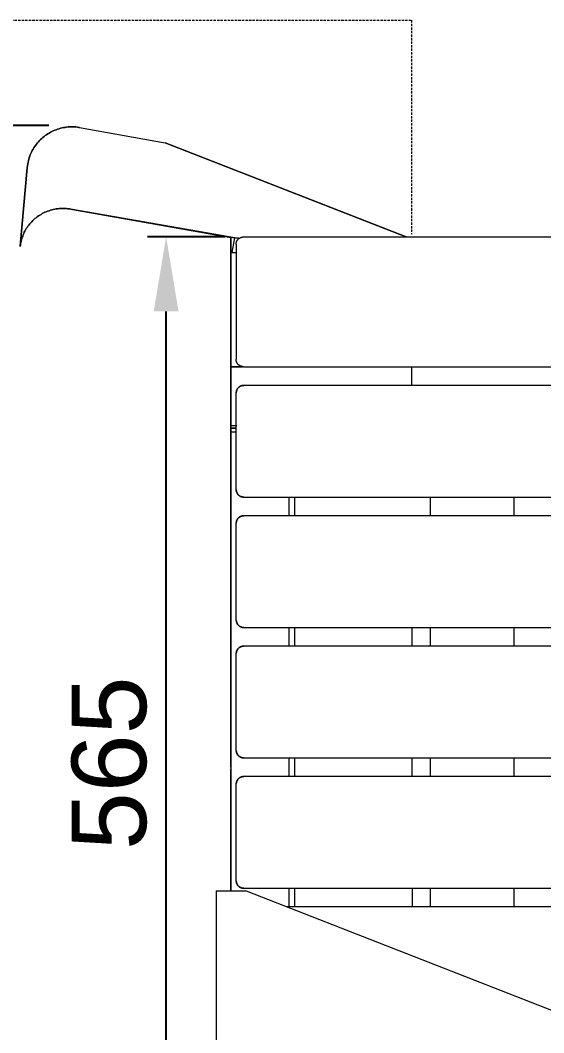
# Model space of a CAD drawing. Header units: millimetres. Extents: x -217 to 4976, y -41 to 3356.
# Drawn here: x 142 to 423, y 1426 to 1969 of the extents above; entities that cross this region are included whole.
import ezdxf

# ---------------------------------------------------------------- set-up
doc = ezdxf.new("R2010")
doc.units = ezdxf.units.MM
doc.linetypes.add('HIDDEN', pattern=[1.905, 1.27, -0.635])
for name, color, linetype, lineweight in [('ZANO_R', 7, 'Continuous', 0), ('ZANO_R_przerywana', 7, 'HIDDEN', 0), ('ZANO_W', 1, 'Continuous', 0)]:
    doc.layers.add(name, color=color, linetype=linetype, lineweight=lineweight)
doc.styles.add('Arial', font='arial.ttf')
doc.styles.get("Standard").update_dxf_attribs({"font": 'ARIALUNI.TTF'})
doc.dimstyles.new('pl i ang', dxfattribs={"dimtxt": 50, "dimasz": 50, "dimexe": 1.25, "dimexo": 0.625, "dimgap": 10, "dimtad": 1, "dimtoh": 1, "dimtxsty": 'Standard', "dimcen": 2.5, "dimclrd": 1, "dimclre": 1, "dimclrt": 1, "dimadec": 0, "dimazin": 0, "dimtfac": 1, "dimtmove": 0, "dimatfit": 3, "dimfxl": 1, "dimarcsym": 1})

# ---------------------------------------------------------------- blocks, each defined once
blk = doc.blocks.new('*D428')
at = {"layer": 'ZANO_W', "color": 1, "lineweight": -2}
for p, q in [((251.64, 1853.13), (210.11, 1853.13)), ((220.11, 1328.03), (220.11, 1813.13)), ((244.74, 1288.03), (210.11, 1288.03))]:
    blk.add_line(p, q, dxfattribs=at)
at = {"layer": 'ZANO_W', "color": 1}
for points in [[(226.78, 1813.13), (213.44, 1813.13), (220.11, 1853.13)], [(213.44, 1328.03), (226.78, 1328.03), (220.11, 1288.03)]]:
    blk.add_solid(points, dxfattribs=at)
at = {"layer": 'ZANO_W', "color": 1, "insert": (189.69, 1570.58), "char_height": 40, "attachment_point": 5, "rotation": 90, "style": 'Arial'}
blk.add_mtext('565', dxfattribs=at)
blk = doc.blocks.new('*D431')
at = {"layer": 'ZANO_W', "color": 1, "lineweight": -2}
for p, q in [((157.12, 1912.98), (-170.46, 1912.98)), ((-160.46, 1264.47), (-160.46, 1872.98)), ((156.12, 1224.47), (-170.46, 1224.47))]:
    blk.add_line(p, q, dxfattribs=at)
at = {"layer": 'ZANO_W', "color": 1}
for points in [[(-153.8, 1872.98), (-167.13, 1872.98), (-160.46, 1912.98)], [(-167.13, 1264.47), (-153.8, 1264.47), (-160.46, 1224.47)]]:
    blk.add_solid(points, dxfattribs=at)
at = {"layer": 'ZANO_W', "color": 1, "insert": (-190.89, 1568.72), "char_height": 40, "attachment_point": 5, "rotation": 90, "style": 'Arial'}
blk.add_mtext('689', dxfattribs=at)

msp = doc.modelspace()

# ---------------------------------------------------------------- linework, layer by layer
at = {"layer": 'ZANO_R'}
for p, q in [((155.3, 1907.55), (155.98, 1908.03)), ((155.3, 1907.55), (155.98, 1908.03)), ((155.98, 1908.03), (155.3, 1907.55)), ((155.98, 1908.03), (156.67, 1908.49)), ((155.98, 1908.03), (156.67, 1908.49)), ((156.67, 1908.49), (155.98, 1908.03)), ((156.67, 1908.49), (157.38, 1908.92)), ((156.67, 1908.49), (157.38, 1908.92)), ((157.38, 1908.92), (156.67, 1908.49)), ((157.38, 1908.92), (158.1, 1909.33)), ((157.38, 1908.92), (158.1, 1909.33)), ((158.1, 1909.33), (157.38, 1908.92)), ((158.1, 1909.33), (158.84, 1909.71)), ((158.1, 1909.33), (158.84, 1909.71)), ((158.84, 1909.71), (158.1, 1909.33)), ((158.84, 1909.71), (159.59, 1910.07)), ((158.84, 1909.71), (159.59, 1910.07)), ((159.59, 1910.07), (158.84, 1909.71)), ((159.59, 1910.07), (160.35, 1910.4)), ((159.59, 1910.07), (160.35, 1910.4)), ((160.35, 1910.4), (159.59, 1910.07)), ((160.35, 1910.4), (161.12, 1910.7)), ((160.35, 1910.4), (161.12, 1910.7)), ((161.12, 1910.7), (160.35, 1910.4)), ((161.12, 1910.7), (161.9, 1910.98)), ((161.12, 1910.7), (161.9, 1910.98)), ((161.9, 1910.98), (161.12, 1910.7)), ((161.9, 1910.98), (162.69, 1911.23)), ((161.9, 1910.98), (162.69, 1911.23)), ((162.69, 1911.23), (161.9, 1910.98)), ((162.69, 1911.23), (163.49, 1911.45)), ((162.69, 1911.23), (163.49, 1911.45)), ((163.49, 1911.45), (162.69, 1911.23)), ((163.49, 1911.45), (164.29, 1911.65)), ((163.49, 1911.45), (164.29, 1911.65)), ((164.29, 1911.65), (163.49, 1911.45)), ((164.29, 1911.65), (165.11, 1911.82)), ((164.29, 1911.65), (165.11, 1911.82)), ((165.11, 1911.82), (164.29, 1911.65)), ((165.11, 1911.82), (165.92, 1911.96)), ((165.11, 1911.82), (165.92, 1911.96)), ((165.92, 1911.96), (165.11, 1911.82)), ((165.92, 1911.96), (166.75, 1912.07)), ((165.92, 1911.96), (166.75, 1912.07)), ((166.75, 1912.07), (165.92, 1911.96)), ((166.75, 1912.07), (167.57, 1912.16)), ((166.75, 1912.07), (167.57, 1912.16)), ((167.57, 1912.16), (166.75, 1912.07)), ((167.57, 1912.16), (168.4, 1912.21)), ((167.57, 1912.16), (168.4, 1912.21)), ((168.4, 1912.21), (167.57, 1912.16)), ((168.4, 1912.21), (169.23, 1912.24)), ((168.4, 1912.21), (169.23, 1912.24)), ((169.23, 1912.24), (168.4, 1912.21)), ((169.23, 1912.24), (170.06, 1912.24)), ((169.23, 1912.24), (170.06, 1912.24)), ((170.06, 1912.24), (169.23, 1912.24)), ((170.06, 1912.24), (170.89, 1912.21)), ((170.06, 1912.24), (170.89, 1912.21)), ((170.89, 1912.21), (170.06, 1912.24)), ((170.89, 1912.21), (171.71, 1912.15)), ((170.89, 1912.21), (171.71, 1912.15)), ((171.71, 1912.15), (170.89, 1912.21)), ((171.71, 1912.15), (172.54, 1912.06)), ((171.71, 1912.15), (172.54, 1912.06)), ((172.54, 1912.06), (171.71, 1912.15)), ((172.54, 1912.06), (173.36, 1911.94)), ((172.54, 1912.06), (173.36, 1911.94)), ((173.36, 1911.94), (172.54, 1912.06)), ((173.36, 1911.94), (173.67, 1911.89)), ((173.36, 1911.94), (173.67, 1911.89)), ((173.67, 1911.89), (173.36, 1911.94)), ((173.67, 1911.89), (219.52, 1903.67)), ((173.67, 1911.89), (219.52, 1903.67)), ((173.67, 1911.89), (219.52, 1903.67)), ((150.07, 1902.27), (150.56, 1902.93)), ((150.07, 1902.27), (150.56, 1902.93)), ((150.56, 1902.93), (150.07, 1902.27)), ((150.56, 1902.93), (151.08, 1903.58)), ((150.56, 1902.93), (151.08, 1903.58)), ((151.08, 1903.58), (150.56, 1902.93)), ((151.08, 1903.58), (151.63, 1904.21)), ((151.08, 1903.58), (151.63, 1904.21)), ((151.63, 1904.21), (151.08, 1903.58)), ((151.63, 1904.21), (152.19, 1904.82)), ((151.63, 1904.21), (152.19, 1904.82)), ((152.19, 1904.82), (151.63, 1904.21)), ((152.19, 1904.82), (152.77, 1905.4)), ((152.19, 1904.82), (152.77, 1905.4)), ((152.77, 1905.4), (152.19, 1904.82)), ((152.77, 1905.4), (153.38, 1905.97)), ((152.77, 1905.4), (153.38, 1905.97)), ((153.38, 1905.97), (152.77, 1905.4)), ((153.38, 1905.97), (154, 1906.52)), ((153.38, 1905.97), (154, 1906.52)), ((154, 1906.52), (153.38, 1905.97)), ((154, 1906.52), (154.64, 1907.05)), ((154, 1906.52), (154.64, 1907.05)), ((154.64, 1907.05), (154, 1906.52)), ((154.64, 1907.05), (155.3, 1907.55)), ((154.64, 1907.05), (155.3, 1907.55)), ((155.3, 1907.55), (154.64, 1907.05)), ((219.52, 1903.67), (345.05, 1854.63)), ((219.52, 1903.67), (348.89, 1853.13)), ((348.89, 1853.13), (219.52, 1903.67)), ((146.96, 1896.43), (147.26, 1897.2)), ((146.96, 1896.43), (147.26, 1897.2)), ((147.26, 1897.2), (146.96, 1896.43)), ((147.26, 1897.2), (147.58, 1897.97)), ((147.26, 1897.2), (147.58, 1897.97)), ((147.58, 1897.97), (147.26, 1897.2)), ((147.58, 1897.97), (147.93, 1898.72)), ((147.58, 1897.97), (147.93, 1898.72)), ((147.93, 1898.72), (147.58, 1897.97)), ((147.93, 1898.72), (148.31, 1899.46)), ((147.93, 1898.72), (148.31, 1899.46)), ((148.31, 1899.46), (147.93, 1898.72)), ((148.31, 1899.46), (148.71, 1900.18)), ((148.31, 1899.46), (148.71, 1900.18)), ((148.71, 1900.18), (148.31, 1899.46)), ((148.71, 1900.18), (149.14, 1900.89)), ((148.71, 1900.18), (149.14, 1900.89)), ((149.14, 1900.89), (148.71, 1900.18)), ((149.14, 1900.89), (149.59, 1901.59)), ((149.14, 1900.89), (149.59, 1901.59)), ((149.59, 1901.59), (149.14, 1900.89)), ((149.59, 1901.59), (150.07, 1902.27)), ((149.59, 1901.59), (150.07, 1902.27)), ((150.07, 1902.27), (149.59, 1901.59)), ((145.87, 1892.43), (145.58, 1890.28)), ((145.87, 1892.43), (145.58, 1890.28)), ((145.58, 1890.28), (145.87, 1892.43)), ((145.87, 1892.43), (146.03, 1893.25)), ((145.87, 1892.43), (146.03, 1893.25)), ((146.03, 1893.25), (145.87, 1892.43)), ((146.03, 1893.25), (146.22, 1894.05)), ((146.03, 1893.25), (146.22, 1894.05)), ((146.22, 1894.05), (146.03, 1893.25)), ((146.22, 1894.05), (146.44, 1894.85)), ((146.22, 1894.05), (146.44, 1894.85)), ((146.44, 1894.85), (146.22, 1894.05)), ((146.44, 1894.85), (146.69, 1895.65)), ((146.44, 1894.85), (146.69, 1895.65)), ((146.69, 1895.65), (146.44, 1894.85)), ((146.69, 1895.65), (146.96, 1896.43)), ((146.69, 1895.65), (146.96, 1896.43)), ((146.96, 1896.43), (146.69, 1895.65)), ((141.9, 1848.13), (145.58, 1890.28)), ((141.9, 1848.13), (145.58, 1890.28)), ((145.58, 1890.28), (141.9, 1848.13)), ((152.32, 1864.82), (151.66, 1864.39)), ((152.32, 1864.82), (151.66, 1864.39)), ((151.66, 1864.39), (152.32, 1864.82)), ((153, 1865.24), (152.32, 1864.82)), ((153, 1865.24), (152.32, 1864.82)), ((152.32, 1864.82), (153, 1865.24)), ((153.69, 1865.63), (153, 1865.24)), ((153.69, 1865.63), (153, 1865.24)), ((153, 1865.24), (153.69, 1865.63)), ((154.39, 1865.99), (153.69, 1865.63)), ((154.39, 1865.99), (153.69, 1865.63)), ((153.69, 1865.63), (154.39, 1865.99)), ((155.1, 1866.34), (154.39, 1865.99)), ((155.1, 1866.34), (154.39, 1865.99)), ((154.39, 1865.99), (155.1, 1866.34)), ((155.83, 1866.66), (155.1, 1866.34)), ((155.83, 1866.66), (155.1, 1866.34)), ((155.1, 1866.34), (155.83, 1866.66)), ((156.57, 1866.95), (155.83, 1866.66)), ((156.57, 1866.95), (155.83, 1866.66)), ((155.83, 1866.66), (156.57, 1866.95)), ((157.31, 1867.22), (156.57, 1866.95)), ((157.31, 1867.22), (156.57, 1866.95)), ((156.57, 1866.95), (157.31, 1867.22)), ((158.07, 1867.46), (157.31, 1867.22)), ((158.07, 1867.46), (157.31, 1867.22)), ((157.31, 1867.22), (158.07, 1867.46)), ((158.83, 1867.68), (158.07, 1867.46)), ((158.83, 1867.68), (158.07, 1867.46)), ((158.07, 1867.46), (158.83, 1867.68)), ((159.6, 1867.87), (158.83, 1867.68)), ((159.6, 1867.87), (158.83, 1867.68)), ((158.83, 1867.68), (159.6, 1867.87)), ((160.37, 1868.03), (159.6, 1867.87)), ((160.37, 1868.03), (159.6, 1867.87)), ((159.6, 1867.87), (160.37, 1868.03)), ((161.15, 1868.17), (160.37, 1868.03)), ((161.15, 1868.17), (160.37, 1868.03)), ((160.37, 1868.03), (161.15, 1868.17)), ((161.94, 1868.28), (161.15, 1868.17)), ((161.94, 1868.28), (161.15, 1868.17)), ((161.15, 1868.17), (161.94, 1868.28)), ((162.73, 1868.36), (161.94, 1868.28)), ((162.73, 1868.36), (161.94, 1868.28)), ((161.94, 1868.28), (162.73, 1868.36)), ((163.52, 1868.42), (162.73, 1868.36)), ((163.52, 1868.42), (162.73, 1868.36)), ((162.73, 1868.36), (163.52, 1868.42)), ((164.31, 1868.45), (163.52, 1868.42)), ((164.31, 1868.45), (163.52, 1868.42)), ((163.52, 1868.42), (164.31, 1868.45)), ((165.1, 1868.45), (164.31, 1868.45)), ((165.1, 1868.45), (164.31, 1868.45)), ((164.31, 1868.45), (165.1, 1868.45)), ((165.89, 1868.43), (165.1, 1868.45)), ((165.89, 1868.43), (165.1, 1868.45)), ((165.1, 1868.45), (165.89, 1868.43)), ((166.69, 1868.38), (165.89, 1868.43)), ((166.69, 1868.38), (165.89, 1868.43)), ((165.89, 1868.43), (166.69, 1868.38)), ((167.47, 1868.3), (166.69, 1868.38)), ((167.47, 1868.3), (166.69, 1868.38)), ((166.69, 1868.38), (167.47, 1868.3)), ((168.26, 1868.2), (167.47, 1868.3)), ((168.26, 1868.2), (167.47, 1868.3)), ((167.47, 1868.3), (168.26, 1868.2)), ((169.04, 1868.07), (168.26, 1868.2)), ((169.04, 1868.07), (168.26, 1868.2)), ((168.26, 1868.2), (169.04, 1868.07)), ((169.82, 1867.91), (169.04, 1868.07)), ((169.82, 1867.91), (169.04, 1868.07)), ((169.04, 1868.07), (169.82, 1867.91)), ((169.82, 1867.9), (169.82, 1867.91)), ((169.82, 1867.91), (256.91, 1852.59)), ((169.82, 1867.9), (169.82, 1867.91)), ((256.91, 1852.59), (169.82, 1867.91)), ((256.91, 1852.59), (169.82, 1867.91)), ((169.82, 1867.91), (169.82, 1867.9)), ((169.82, 1867.9), (254.74, 1852.89)), ((169.82, 1867.9), (254.74, 1852.89)), ((169.82, 1867.9), (254.74, 1852.89)), ((146.48, 1859.52), (146, 1858.89)), ((146.48, 1859.52), (146, 1858.89)), ((146, 1858.89), (146.48, 1859.52)), ((146.98, 1860.14), (146.48, 1859.52)), ((146.98, 1860.14), (146.48, 1859.52)), ((146.48, 1859.52), (146.98, 1860.14)), ((147.5, 1860.74), (146.98, 1860.14)), ((147.5, 1860.74), (146.98, 1860.14)), ((146.98, 1860.14), (147.5, 1860.74)), ((148.04, 1861.32), (147.5, 1860.74)), ((148.04, 1861.32), (147.5, 1860.74)), ((147.5, 1860.74), (148.04, 1861.32)), ((148.6, 1861.88), (148.04, 1861.32)), ((148.6, 1861.88), (148.04, 1861.32)), ((148.04, 1861.32), (148.6, 1861.88)), ((149.17, 1862.42), (148.6, 1861.88)), ((149.17, 1862.42), (148.6, 1861.88)), ((148.6, 1861.88), (149.17, 1862.42)), ((149.77, 1862.94), (149.17, 1862.42)), ((149.77, 1862.94), (149.17, 1862.42)), ((149.17, 1862.42), (149.77, 1862.94)), ((150.38, 1863.45), (149.77, 1862.94)), ((150.38, 1863.45), (149.77, 1862.94)), ((149.77, 1862.94), (150.38, 1863.45)), ((151.01, 1863.93), (150.38, 1863.45)), ((151.01, 1863.93), (150.38, 1863.45)), ((150.38, 1863.45), (151.01, 1863.93)), ((151.66, 1864.39), (151.01, 1863.93)), ((151.66, 1864.39), (151.01, 1863.93)), ((151.01, 1863.93), (151.66, 1864.39)), ((143.18, 1853.62), (142.94, 1852.94)), ((143.18, 1853.62), (142.94, 1852.94)), ((142.94, 1852.94), (143.18, 1853.62)), ((143.44, 1854.3), (143.18, 1853.62)), ((143.44, 1854.3), (143.18, 1853.62)), ((143.18, 1853.62), (143.44, 1854.3)), ((143.72, 1854.96), (143.44, 1854.3)), ((143.72, 1854.96), (143.44, 1854.3)), ((143.44, 1854.3), (143.72, 1854.96)), ((144.03, 1855.62), (143.72, 1854.96)), ((144.03, 1855.62), (143.72, 1854.96)), ((143.72, 1854.96), (144.03, 1855.62)), ((144.36, 1856.26), (144.03, 1855.62)), ((144.36, 1856.26), (144.03, 1855.62)), ((144.03, 1855.62), (144.36, 1856.26)), ((144.7, 1856.9), (144.36, 1856.26)), ((144.7, 1856.9), (144.36, 1856.26)), ((144.36, 1856.26), (144.7, 1856.9)), ((145.11, 1857.58), (144.7, 1856.9)), ((145.11, 1857.58), (144.7, 1856.9)), ((144.7, 1856.9), (145.11, 1857.58)), ((145.55, 1858.24), (145.11, 1857.58)), ((145.55, 1858.24), (145.11, 1857.58)), ((145.11, 1857.58), (145.55, 1858.24)), ((146, 1858.89), (145.55, 1858.24)), ((146, 1858.89), (145.55, 1858.24)), ((145.55, 1858.24), (146, 1858.89)), ((141.97, 1848.71), (141.89, 1847.99)), ((141.97, 1848.71), (141.89, 1847.99)), ((141.89, 1847.99), (141.97, 1848.71)), ((142.07, 1849.43), (141.97, 1848.71)), ((142.07, 1849.43), (141.97, 1848.71)), ((141.97, 1848.71), (142.07, 1849.43)), ((142.2, 1850.14), (142.07, 1849.43)), ((142.2, 1850.14), (142.07, 1849.43)), ((142.07, 1849.43), (142.2, 1850.14)), ((142.35, 1850.85), (142.2, 1850.14)), ((142.35, 1850.85), (142.2, 1850.14)), ((142.2, 1850.14), (142.35, 1850.85)), ((142.52, 1851.55), (142.35, 1850.85)), ((142.52, 1851.55), (142.35, 1850.85)), ((142.35, 1850.85), (142.52, 1851.55)), ((142.72, 1852.25), (142.52, 1851.55)), ((142.72, 1852.25), (142.52, 1851.55)), ((142.52, 1851.55), (142.72, 1852.25)), ((142.94, 1852.94), (142.72, 1852.25)), ((142.94, 1852.94), (142.72, 1852.25)), ((142.72, 1852.25), (142.94, 1852.94)), ((254.74, 1631.13), (254.74, 1852.89)), ((254.74, 1568.46), (254.74, 1852.89)), ((254.74, 1852.89), (254.74, 1568.49)), ((255.52, 1844.75), (256.91, 1852.59)), ((257.64, 1852.54), (256.91, 1852.59)), ((258.91, 1852.44), (256.91, 1852.59)), ((256.91, 1852.59), (259.35, 1852.41)), ((257.64, 1849.27), (257.65, 1849.4)), ((257.64, 1849.13), (257.64, 1849.27)), ((257.64, 1849.13), (257.64, 1787.46)), ((257.65, 1849.4), (257.66, 1849.54)), ((257.66, 1849.54), (257.68, 1849.68)), ((257.68, 1849.68), (257.7, 1849.81)), ((257.7, 1849.81), (257.73, 1849.94)), ((257.73, 1849.94), (257.76, 1850.08)), ((257.76, 1850.08), (257.79, 1850.21)), ((257.79, 1850.21), (257.83, 1850.34)), ((257.83, 1850.34), (257.87, 1850.47)), ((257.87, 1850.47), (257.92, 1850.6)), ((257.92, 1850.6), (257.97, 1850.72)), ((257.97, 1850.72), (258.03, 1850.85)), ((258.03, 1850.85), (258.09, 1850.97)), ((258.09, 1850.97), (258.15, 1851.09)), ((258.15, 1851.09), (258.22, 1851.21)), ((258.22, 1851.21), (258.3, 1851.32)), ((258.3, 1851.32), (258.37, 1851.44)), ((258.37, 1851.44), (258.45, 1851.55)), ((258.45, 1851.55), (258.54, 1851.66)), ((258.54, 1851.66), (258.63, 1851.76)), ((258.63, 1851.76), (258.72, 1851.86)), ((258.72, 1851.86), (258.81, 1851.96)), ((258.81, 1851.96), (258.91, 1852.05)), ((258.91, 1852.05), (259.01, 1852.15)), ((259.01, 1852.15), (259.12, 1852.23)), ((259.12, 1852.23), (259.22, 1852.32)), ((259.22, 1852.32), (259.33, 1852.4)), ((259.33, 1852.4), (259.45, 1852.48)), ((259.45, 1852.48), (259.56, 1852.55)), ((259.56, 1852.55), (259.68, 1852.62)), ((259.68, 1852.62), (259.8, 1852.68)), ((259.8, 1852.68), (259.92, 1852.74)), ((259.92, 1852.74), (260.05, 1852.8)), ((260.05, 1852.8), (260.17, 1852.85)), ((260.17, 1852.85), (260.3, 1852.9)), ((260.3, 1852.9), (260.43, 1852.94)), ((260.43, 1852.94), (260.56, 1852.98)), ((260.56, 1852.98), (260.69, 1853.02)), ((260.69, 1853.02), (260.83, 1853.05)), ((260.83, 1853.05), (260.96, 1853.07)), ((260.96, 1853.07), (261.1, 1853.09)), ((261.1, 1853.09), (261.23, 1853.11)), ((261.23, 1853.11), (261.37, 1853.12)), ((261.37, 1853.12), (261.5, 1853.13)), ((261.5, 1853.13), (261.64, 1853.13)), ((261.64, 1853.13), (2752.33, 1853.13)), ((254.74, 1844.89), (255.52, 1844.75)), ((254.74, 1844.89), (255.52, 1844.75)), ((254.74, 1844.89), (255.52, 1844.75)), ((255.52, 1844.75), (257.15, 1844.63)), ((255.52, 1844.75), (257.15, 1844.63)), ((257.64, 1844.59), (255.52, 1844.75)), ((254.74, 1783.46), (261.15, 1783.46)), ((261.64, 1783.46), (254.74, 1783.46)), ((257.64, 1787.32), (257.64, 1787.46)), ((257.65, 1787.19), (257.64, 1787.32)), ((257.66, 1787.05), (257.65, 1787.19)), ((257.68, 1786.91), (257.66, 1787.05)), ((257.7, 1786.78), (257.68, 1786.91)), ((257.73, 1786.64), (257.7, 1786.78)), ((257.76, 1786.51), (257.73, 1786.64)), ((257.79, 1786.38), (257.76, 1786.51)), ((257.83, 1786.25), (257.79, 1786.38)), ((257.87, 1786.12), (257.83, 1786.25)), ((257.92, 1785.99), (257.87, 1786.12)), ((257.97, 1785.86), (257.92, 1785.99)), ((258.03, 1785.74), (257.97, 1785.86)), ((258.09, 1785.62), (258.03, 1785.74)), ((258.15, 1785.5), (258.09, 1785.62)), ((258.22, 1785.38), (258.15, 1785.5)), ((258.3, 1785.26), (258.22, 1785.38)), ((258.37, 1785.15), (258.3, 1785.26)), ((258.45, 1785.04), (258.37, 1785.15)), ((258.54, 1784.93), (258.45, 1785.04)), ((258.63, 1784.83), (258.54, 1784.93)), ((258.72, 1784.73), (258.63, 1784.83)), ((258.81, 1784.63), (258.72, 1784.73)), ((258.91, 1784.53), (258.81, 1784.63)), ((259.01, 1784.44), (258.91, 1784.53)), ((259.12, 1784.36), (259.01, 1784.44)), ((259.22, 1784.27), (259.12, 1784.36)), ((259.33, 1784.19), (259.22, 1784.27)), ((259.45, 1784.11), (259.33, 1784.19)), ((259.56, 1784.04), (259.45, 1784.11)), ((259.68, 1783.97), (259.56, 1784.04)), ((259.8, 1783.91), (259.68, 1783.97)), ((259.92, 1783.85), (259.8, 1783.91)), ((260.05, 1783.79), (259.92, 1783.85)), ((260.17, 1783.74), (260.05, 1783.79)), ((260.3, 1783.69), (260.17, 1783.74)), ((260.43, 1783.65), (260.3, 1783.69)), ((260.56, 1783.61), (260.43, 1783.65)), ((260.69, 1783.57), (260.56, 1783.61)), ((260.83, 1783.54), (260.69, 1783.57)), ((260.96, 1783.52), (260.83, 1783.54)), ((261.1, 1783.5), (260.96, 1783.52)), ((261.23, 1783.48), (261.1, 1783.5)), ((261.37, 1783.47), (261.23, 1783.48)), ((261.5, 1783.46), (261.37, 1783.47)), ((261.64, 1783.46), (261.5, 1783.46)), ((261.64, 1783.46), (519.18, 1783.46)), ((351.66, 1783.46), (351.66, 1773.46)), ((258.73, 1772.09), (258.64, 1771.98)), ((258.64, 1771.98), (258.73, 1772.09)), ((258.82, 1772.19), (258.73, 1772.09)), ((258.73, 1772.09), (258.82, 1772.19)), ((258.91, 1772.29), (258.82, 1772.19)), ((258.82, 1772.19), (258.91, 1772.29)), ((259.01, 1772.38), (258.91, 1772.29)), ((258.91, 1772.29), (259.01, 1772.38)), ((259.11, 1772.47), (259.01, 1772.38)), ((259.01, 1772.38), (259.11, 1772.47)), ((259.22, 1772.56), (259.11, 1772.47)), ((259.11, 1772.47), (259.22, 1772.56)), ((259.32, 1772.65), (259.22, 1772.56)), ((259.22, 1772.56), (259.32, 1772.65)), ((259.43, 1772.73), (259.32, 1772.65)), ((259.32, 1772.65), (259.43, 1772.73)), ((259.55, 1772.8), (259.43, 1772.73)), ((259.43, 1772.73), (259.55, 1772.8)), ((259.66, 1772.88), (259.55, 1772.8)), ((259.55, 1772.8), (259.66, 1772.88)), ((259.78, 1772.94), (259.66, 1772.88)), ((259.66, 1772.88), (259.78, 1772.94)), ((259.9, 1773.01), (259.78, 1772.94)), ((259.78, 1772.94), (259.9, 1773.01)), ((260.02, 1773.07), (259.9, 1773.01)), ((259.9, 1773.01), (260.02, 1773.07)), ((260.15, 1773.13), (260.02, 1773.07)), ((260.02, 1773.07), (260.15, 1773.13)), ((260.27, 1773.18), (260.15, 1773.13)), ((260.15, 1773.13), (260.27, 1773.18)), ((260.4, 1773.23), (260.27, 1773.18)), ((260.27, 1773.18), (260.4, 1773.23)), ((260.53, 1773.27), (260.4, 1773.23)), ((260.4, 1773.23), (260.53, 1773.27)), ((260.66, 1773.31), (260.53, 1773.27)), ((260.53, 1773.27), (260.66, 1773.31)), ((260.79, 1773.34), (260.66, 1773.31)), ((260.66, 1773.31), (260.79, 1773.34)), ((260.93, 1773.37), (260.79, 1773.34)), ((260.79, 1773.34), (260.93, 1773.37)), ((261.06, 1773.4), (260.93, 1773.37)), ((260.93, 1773.37), (261.06, 1773.4)), ((261.2, 1773.42), (261.06, 1773.4)), ((261.06, 1773.4), (261.2, 1773.42)), ((261.33, 1773.44), (261.2, 1773.42)), ((261.2, 1773.42), (261.33, 1773.44)), ((261.47, 1773.45), (261.33, 1773.44)), ((261.33, 1773.44), (261.47, 1773.45)), ((261.6, 1773.46), (261.47, 1773.45)), ((261.47, 1773.45), (261.6, 1773.46)), ((261.74, 1773.46), (261.6, 1773.46)), ((261.6, 1773.46), (261.74, 1773.46)), ((515.01, 1773.46), (261.74, 1773.46)), ((257.75, 1769.73), (257.74, 1769.59)), ((257.74, 1769.59), (257.75, 1769.73)), ((257.74, 1769.59), (257.74, 1769.46)), ((257.74, 1769.46), (257.74, 1769.59)), ((257.74, 1717.46), (257.74, 1769.46)), ((257.74, 1717.46), (257.74, 1769.46)), ((257.76, 1769.87), (257.75, 1769.73)), ((257.75, 1769.73), (257.76, 1769.87)), ((257.78, 1770), (257.76, 1769.87)), ((257.76, 1769.87), (257.78, 1770)), ((257.8, 1770.14), (257.78, 1770)), ((257.78, 1770), (257.8, 1770.14)), ((257.82, 1770.27), (257.8, 1770.14)), ((257.8, 1770.14), (257.82, 1770.27)), ((257.85, 1770.41), (257.82, 1770.27)), ((257.82, 1770.27), (257.85, 1770.41)), ((257.89, 1770.54), (257.85, 1770.41)), ((257.85, 1770.41), (257.89, 1770.54)), ((257.93, 1770.67), (257.89, 1770.54)), ((257.89, 1770.54), (257.93, 1770.67)), ((257.97, 1770.8), (257.93, 1770.67)), ((257.93, 1770.67), (257.97, 1770.8)), ((258.02, 1770.93), (257.97, 1770.8)), ((257.97, 1770.8), (258.02, 1770.93)), ((258.07, 1771.05), (258.02, 1770.93)), ((258.02, 1770.93), (258.07, 1771.05)), ((258.13, 1771.18), (258.07, 1771.05)), ((258.07, 1771.05), (258.13, 1771.18)), ((258.19, 1771.3), (258.13, 1771.18)), ((258.13, 1771.18), (258.19, 1771.3)), ((258.25, 1771.42), (258.19, 1771.3)), ((258.19, 1771.3), (258.25, 1771.42)), ((258.32, 1771.54), (258.25, 1771.42)), ((258.25, 1771.42), (258.32, 1771.54)), ((258.4, 1771.65), (258.32, 1771.54)), ((258.32, 1771.54), (258.4, 1771.65)), ((258.47, 1771.76), (258.4, 1771.65)), ((258.4, 1771.65), (258.47, 1771.76)), ((258.55, 1771.88), (258.47, 1771.76)), ((258.47, 1771.76), (258.55, 1771.88)), ((258.64, 1771.98), (258.55, 1771.88)), ((258.55, 1771.88), (258.64, 1771.98)), ((254.74, 1751.96), (258.1, 1751.96)), ((254.74, 1750.46), (257.74, 1750.46)), ((257.74, 1750.46), (254.74, 1750.46)), ((254.74, 1748.46), (257.74, 1748.46)), ((257.74, 1717.32), (257.74, 1717.46)), ((257.74, 1717.46), (257.74, 1717.32)), ((257.75, 1717.19), (257.74, 1717.32)), ((257.74, 1717.32), (257.75, 1717.19)), ((257.76, 1717.05), (257.75, 1717.19)), ((257.75, 1717.19), (257.76, 1717.05)), ((257.78, 1716.91), (257.76, 1717.05)), ((257.76, 1717.05), (257.78, 1716.91)), ((257.8, 1716.78), (257.78, 1716.91)), ((257.78, 1716.91), (257.8, 1716.78)), ((257.82, 1716.64), (257.8, 1716.78)), ((257.8, 1716.78), (257.82, 1716.64)), ((257.85, 1716.51), (257.82, 1716.64)), ((257.82, 1716.64), (257.85, 1716.51)), ((257.89, 1716.38), (257.85, 1716.51)), ((257.85, 1716.51), (257.89, 1716.38)), ((257.93, 1716.25), (257.89, 1716.38)), ((257.89, 1716.38), (257.93, 1716.25)), ((257.97, 1716.12), (257.93, 1716.25)), ((257.93, 1716.25), (257.97, 1716.12)), ((258.02, 1715.99), (257.97, 1716.12)), ((257.97, 1716.12), (258.02, 1715.99)), ((258.07, 1715.86), (258.02, 1715.99)), ((258.02, 1715.99), (258.07, 1715.86)), ((258.13, 1715.74), (258.07, 1715.86)), ((258.07, 1715.86), (258.13, 1715.74)), ((258.19, 1715.62), (258.13, 1715.74)), ((258.13, 1715.74), (258.19, 1715.62)), ((258.25, 1715.5), (258.19, 1715.62)), ((258.19, 1715.62), (258.25, 1715.5)), ((258.32, 1715.38), (258.25, 1715.5)), ((258.25, 1715.5), (258.32, 1715.38)), ((258.4, 1715.26), (258.32, 1715.38)), ((258.32, 1715.38), (258.4, 1715.26)), ((258.47, 1715.15), (258.4, 1715.26)), ((258.4, 1715.26), (258.47, 1715.15)), ((258.55, 1715.04), (258.47, 1715.15)), ((258.47, 1715.15), (258.55, 1715.04)), ((258.64, 1714.93), (258.55, 1715.04)), ((258.55, 1715.04), (258.64, 1714.93)), ((258.73, 1714.83), (258.64, 1714.93)), ((258.64, 1714.93), (258.73, 1714.83)), ((258.82, 1714.73), (258.73, 1714.83)), ((258.73, 1714.83), (258.82, 1714.73)), ((258.91, 1714.63), (258.82, 1714.73)), ((258.82, 1714.73), (258.91, 1714.63)), ((259.01, 1714.53), (258.91, 1714.63)), ((258.91, 1714.63), (259.01, 1714.53)), ((259.11, 1714.44), (259.01, 1714.53)), ((259.01, 1714.53), (259.11, 1714.44)), ((259.22, 1714.36), (259.11, 1714.44)), ((259.11, 1714.44), (259.22, 1714.36)), ((259.32, 1714.27), (259.22, 1714.36)), ((259.22, 1714.36), (259.32, 1714.27)), ((259.43, 1714.19), (259.32, 1714.27)), ((259.32, 1714.27), (259.43, 1714.19)), ((259.55, 1714.11), (259.43, 1714.19)), ((259.43, 1714.19), (259.55, 1714.11)), ((259.66, 1714.04), (259.55, 1714.11)), ((259.55, 1714.11), (259.66, 1714.04)), ((259.78, 1713.97), (259.66, 1714.04)), ((259.66, 1714.04), (259.78, 1713.97)), ((259.9, 1713.91), (259.78, 1713.97)), ((259.78, 1713.97), (259.9, 1713.91)), ((260.02, 1713.85), (259.9, 1713.91)), ((259.9, 1713.91), (260.02, 1713.85)), ((260.15, 1713.79), (260.02, 1713.85)), ((260.02, 1713.85), (260.15, 1713.79)), ((260.27, 1713.74), (260.15, 1713.79)), ((260.15, 1713.79), (260.27, 1713.74)), ((260.4, 1713.69), (260.27, 1713.74)), ((260.27, 1713.74), (260.4, 1713.69)), ((260.53, 1713.65), (260.4, 1713.69)), ((260.4, 1713.69), (260.53, 1713.65)), ((260.66, 1713.61), (260.53, 1713.65)), ((260.53, 1713.65), (260.66, 1713.61)), ((260.79, 1713.57), (260.66, 1713.61)), ((260.66, 1713.61), (260.79, 1713.57)), ((260.93, 1713.54), (260.79, 1713.57)), ((260.79, 1713.57), (260.93, 1713.54)), ((261.06, 1713.52), (260.93, 1713.54)), ((260.93, 1713.54), (261.06, 1713.52)), ((261.2, 1713.5), (261.06, 1713.52)), ((261.06, 1713.52), (261.2, 1713.5)), ((261.33, 1713.48), (261.2, 1713.5)), ((261.2, 1713.5), (261.33, 1713.48)), ((261.47, 1713.47), (261.33, 1713.48)), ((261.33, 1713.48), (261.47, 1713.47)), ((261.6, 1713.46), (261.47, 1713.47)), ((261.47, 1713.47), (261.6, 1713.46)), ((261.74, 1713.46), (261.6, 1713.46)), ((261.6, 1713.46), (261.74, 1713.46)), ((261.74, 1713.46), (2751.74, 1713.46)), ((286.14, 1703.46), (286.14, 1713.46)), ((289.14, 1703.46), (289.14, 1713.46)), ((361.74, 1713.46), (361.74, 1703.46)), ((406.74, 1703.46), (406.74, 1713.46)), ((258.25, 1701.42), (258.19, 1701.3)), ((258.19, 1701.3), (258.25, 1701.42)), ((258.32, 1701.54), (258.25, 1701.42)), ((258.25, 1701.42), (258.32, 1701.54)), ((258.4, 1701.65), (258.32, 1701.54)), ((258.32, 1701.54), (258.4, 1701.65)), ((258.47, 1701.76), (258.4, 1701.65)), ((258.4, 1701.65), (258.47, 1701.76)), ((258.55, 1701.88), (258.47, 1701.76)), ((258.47, 1701.76), (258.55, 1701.88)), ((258.64, 1701.98), (258.55, 1701.88)), ((258.55, 1701.88), (258.64, 1701.98)), ((258.73, 1702.09), (258.64, 1701.98)), ((258.64, 1701.98), (258.73, 1702.09)), ((258.82, 1702.19), (258.73, 1702.09)), ((258.73, 1702.09), (258.82, 1702.19)), ((258.91, 1702.29), (258.82, 1702.19)), ((258.82, 1702.19), (258.91, 1702.29)), ((259.01, 1702.38), (258.91, 1702.29)), ((258.91, 1702.29), (259.01, 1702.38)), ((259.11, 1702.47), (259.01, 1702.38)), ((259.01, 1702.38), (259.11, 1702.47)), ((259.22, 1702.56), (259.11, 1702.47)), ((259.11, 1702.47), (259.22, 1702.56)), ((259.32, 1702.65), (259.22, 1702.56)), ((259.22, 1702.56), (259.32, 1702.65)), ((259.43, 1702.73), (259.32, 1702.65)), ((259.32, 1702.65), (259.43, 1702.73)), ((259.55, 1702.8), (259.43, 1702.73)), ((259.43, 1702.73), (259.55, 1702.8)), ((259.66, 1702.88), (259.55, 1702.8)), ((259.55, 1702.8), (259.66, 1702.88)), ((259.78, 1702.94), (259.66, 1702.88)), ((259.66, 1702.88), (259.78, 1702.94)), ((259.9, 1703.01), (259.78, 1702.94)), ((259.78, 1702.94), (259.9, 1703.01)), ((260.02, 1703.07), (259.9, 1703.01)), ((259.9, 1703.01), (260.02, 1703.07)), ((260.15, 1703.13), (260.02, 1703.07)), ((260.02, 1703.07), (260.15, 1703.13)), ((260.27, 1703.18), (260.15, 1703.13)), ((260.15, 1703.13), (260.27, 1703.18)), ((260.4, 1703.23), (260.27, 1703.18)), ((260.27, 1703.18), (260.4, 1703.23)), ((260.53, 1703.27), (260.4, 1703.23)), ((260.4, 1703.23), (260.53, 1703.27)), ((260.66, 1703.31), (260.53, 1703.27)), ((260.53, 1703.27), (260.66, 1703.31)), ((260.79, 1703.34), (260.66, 1703.31)), ((260.66, 1703.31), (260.79, 1703.34)), ((260.93, 1703.37), (260.79, 1703.34)), ((260.79, 1703.34), (260.93, 1703.37)), ((261.06, 1703.4), (260.93, 1703.37)), ((260.93, 1703.37), (261.06, 1703.4)), ((261.2, 1703.42), (261.06, 1703.4)), ((261.06, 1703.4), (261.2, 1703.42)), ((261.33, 1703.44), (261.2, 1703.42)), ((261.2, 1703.42), (261.33, 1703.44)), ((261.47, 1703.45), (261.33, 1703.44)), ((261.33, 1703.44), (261.47, 1703.45)), ((261.6, 1703.46), (261.47, 1703.45)), ((261.47, 1703.45), (261.6, 1703.46)), ((261.74, 1703.46), (261.6, 1703.46)), ((261.6, 1703.46), (261.74, 1703.46)), ((2751.74, 1703.46), (261.74, 1703.46)), ((257.75, 1699.73), (257.74, 1699.59)), ((257.74, 1699.59), (257.75, 1699.73)), ((257.74, 1699.59), (257.74, 1699.46)), ((257.74, 1699.46), (257.74, 1699.59)), ((257.74, 1647.46), (257.74, 1699.46)), ((257.74, 1647.46), (257.74, 1699.46)), ((257.76, 1699.87), (257.75, 1699.73)), ((257.75, 1699.73), (257.76, 1699.87)), ((257.78, 1700), (257.76, 1699.87)), ((257.76, 1699.87), (257.78, 1700)), ((257.8, 1700.14), (257.78, 1700)), ((257.78, 1700), (257.8, 1700.14)), ((257.82, 1700.27), (257.8, 1700.14)), ((257.8, 1700.14), (257.82, 1700.27)), ((257.85, 1700.41), (257.82, 1700.27)), ((257.82, 1700.27), (257.85, 1700.41)), ((257.89, 1700.54), (257.85, 1700.41)), ((257.85, 1700.41), (257.89, 1700.54)), ((257.93, 1700.67), (257.89, 1700.54)), ((257.89, 1700.54), (257.93, 1700.67)), ((257.97, 1700.8), (257.93, 1700.67)), ((257.93, 1700.67), (257.97, 1700.8)), ((258.02, 1700.93), (257.97, 1700.8)), ((257.97, 1700.8), (258.02, 1700.93)), ((258.07, 1701.05), (258.02, 1700.93)), ((258.02, 1700.93), (258.07, 1701.05)), ((258.13, 1701.18), (258.07, 1701.05)), ((258.07, 1701.05), (258.13, 1701.18)), ((258.19, 1701.3), (258.13, 1701.18)), ((258.13, 1701.18), (258.19, 1701.3)), ((257.74, 1647.32), (257.74, 1647.46)), ((257.74, 1647.46), (257.74, 1647.32)), ((257.75, 1647.19), (257.74, 1647.32)), ((257.74, 1647.32), (257.75, 1647.19)), ((257.76, 1647.05), (257.75, 1647.19)), ((257.75, 1647.19), (257.76, 1647.05)), ((257.78, 1646.91), (257.76, 1647.05)), ((257.76, 1647.05), (257.78, 1646.91)), ((257.8, 1646.78), (257.78, 1646.91)), ((257.78, 1646.91), (257.8, 1646.78)), ((257.82, 1646.64), (257.8, 1646.78)), ((257.8, 1646.78), (257.82, 1646.64)), ((257.85, 1646.51), (257.82, 1646.64)), ((257.82, 1646.64), (257.85, 1646.51)), ((257.89, 1646.38), (257.85, 1646.51)), ((257.85, 1646.51), (257.89, 1646.38)), ((257.93, 1646.25), (257.89, 1646.38)), ((257.89, 1646.38), (257.93, 1646.25)), ((257.97, 1646.12), (257.93, 1646.25)), ((257.93, 1646.25), (257.97, 1646.12)), ((258.02, 1645.99), (257.97, 1646.12)), ((257.97, 1646.12), (258.02, 1645.99)), ((258.07, 1645.86), (258.02, 1645.99)), ((258.02, 1645.99), (258.07, 1645.86)), ((258.13, 1645.74), (258.07, 1645.86)), ((258.07, 1645.86), (258.13, 1645.74)), ((258.19, 1645.62), (258.13, 1645.74)), ((258.13, 1645.74), (258.19, 1645.62)), ((258.25, 1645.5), (258.19, 1645.62)), ((258.19, 1645.62), (258.25, 1645.5)), ((258.32, 1645.38), (258.25, 1645.5)), ((258.25, 1645.5), (258.32, 1645.38)), ((258.4, 1645.26), (258.32, 1645.38)), ((258.32, 1645.38), (258.4, 1645.26)), ((258.47, 1645.15), (258.4, 1645.26)), ((258.4, 1645.26), (258.47, 1645.15)), ((258.55, 1645.04), (258.47, 1645.15)), ((258.47, 1645.15), (258.55, 1645.04)), ((258.64, 1644.93), (258.55, 1645.04)), ((258.55, 1645.04), (258.64, 1644.93)), ((258.73, 1644.83), (258.64, 1644.93)), ((258.64, 1644.93), (258.73, 1644.83)), ((258.82, 1644.73), (258.73, 1644.83)), ((258.73, 1644.83), (258.82, 1644.73)), ((258.91, 1644.63), (258.82, 1644.73)), ((258.82, 1644.73), (258.91, 1644.63)), ((259.01, 1644.53), (258.91, 1644.63)), ((258.91, 1644.63), (259.01, 1644.53)), ((259.11, 1644.44), (259.01, 1644.53)), ((259.01, 1644.53), (259.11, 1644.44)), ((259.22, 1644.36), (259.11, 1644.44)), ((259.11, 1644.44), (259.22, 1644.36)), ((259.32, 1644.27), (259.22, 1644.36)), ((259.22, 1644.36), (259.32, 1644.27)), ((259.43, 1644.19), (259.32, 1644.27)), ((259.32, 1644.27), (259.43, 1644.19)), ((259.55, 1644.11), (259.43, 1644.19)), ((259.43, 1644.19), (259.55, 1644.11)), ((259.66, 1644.04), (259.55, 1644.11)), ((259.55, 1644.11), (259.66, 1644.04)), ((259.78, 1643.97), (259.66, 1644.04)), ((259.66, 1644.04), (259.78, 1643.97)), ((259.9, 1643.91), (259.78, 1643.97)), ((259.78, 1643.97), (259.9, 1643.91)), ((260.02, 1643.85), (259.9, 1643.91)), ((259.9, 1643.91), (260.02, 1643.85)), ((260.15, 1643.79), (260.02, 1643.85)), ((260.02, 1643.85), (260.15, 1643.79)), ((260.27, 1643.74), (260.15, 1643.79)), ((260.15, 1643.79), (260.27, 1643.74)), ((260.4, 1643.69), (260.27, 1643.74)), ((260.27, 1643.74), (260.4, 1643.69)), ((260.53, 1643.65), (260.4, 1643.69)), ((260.4, 1643.69), (260.53, 1643.65)), ((260.66, 1643.61), (260.53, 1643.65)), ((260.53, 1643.65), (260.66, 1643.61)), ((260.79, 1643.57), (260.66, 1643.61)), ((260.66, 1643.61), (260.79, 1643.57)), ((260.93, 1643.54), (260.79, 1643.57)), ((260.79, 1643.57), (260.93, 1643.54)), ((261.06, 1643.52), (260.93, 1643.54)), ((260.93, 1643.54), (261.06, 1643.52)), ((261.2, 1643.5), (261.06, 1643.52)), ((261.06, 1643.52), (261.2, 1643.5)), ((261.33, 1643.48), (261.2, 1643.5)), ((261.2, 1643.5), (261.33, 1643.48)), ((261.47, 1643.47), (261.33, 1643.48)), ((261.33, 1643.48), (261.47, 1643.47)), ((261.6, 1643.46), (261.47, 1643.47)), ((261.47, 1643.47), (261.6, 1643.46)), ((261.74, 1643.46), (261.6, 1643.46)), ((261.6, 1643.46), (261.74, 1643.46)), ((261.74, 1643.46), (2751.74, 1643.46)), ((286.14, 1633.46), (286.14, 1643.46)), ((289.14, 1633.46), (289.14, 1643.46)), ((352.15, 1633.46), (352.15, 1643.46)), ((361.74, 1643.46), (361.74, 1633.46)), ((406.74, 1633.46), (406.74, 1643.46)), ((254.74, 1631.13), (254.74, 1628.13)), ((257.97, 1630.8), (257.93, 1630.67)), ((257.93, 1630.67), (257.97, 1630.8)), ((258.02, 1630.93), (257.97, 1630.8)), ((257.97, 1630.8), (258.02, 1630.93)), ((258.07, 1631.05), (258.02, 1630.93)), ((258.02, 1630.93), (258.07, 1631.05)), ((258.13, 1631.18), (258.07, 1631.05)), ((258.07, 1631.05), (258.13, 1631.18)), ((258.19, 1631.3), (258.13, 1631.18)), ((258.13, 1631.18), (258.19, 1631.3)), ((258.25, 1631.42), (258.19, 1631.3)), ((258.19, 1631.3), (258.25, 1631.42)), ((258.32, 1631.54), (258.25, 1631.42)), ((258.25, 1631.42), (258.32, 1631.54)), ((258.4, 1631.65), (258.32, 1631.54)), ((258.32, 1631.54), (258.4, 1631.65)), ((258.47, 1631.76), (258.4, 1631.65)), ((258.4, 1631.65), (258.47, 1631.76)), ((258.55, 1631.88), (258.47, 1631.76)), ((258.47, 1631.76), (258.55, 1631.88)), ((258.64, 1631.98), (258.55, 1631.88)), ((258.55, 1631.88), (258.64, 1631.98)), ((258.73, 1632.09), (258.64, 1631.98)), ((258.64, 1631.98), (258.73, 1632.09)), ((258.82, 1632.19), (258.73, 1632.09)), ((258.73, 1632.09), (258.82, 1632.19)), ((258.91, 1632.29), (258.82, 1632.19)), ((258.82, 1632.19), (258.91, 1632.29)), ((259.01, 1632.38), (258.91, 1632.29)), ((258.91, 1632.29), (259.01, 1632.38)), ((259.11, 1632.47), (259.01, 1632.38)), ((259.01, 1632.38), (259.11, 1632.47)), ((259.22, 1632.56), (259.11, 1632.47)), ((259.11, 1632.47), (259.22, 1632.56)), ((259.32, 1632.65), (259.22, 1632.56)), ((259.22, 1632.56), (259.32, 1632.65)), ((259.43, 1632.73), (259.32, 1632.65)), ((259.32, 1632.65), (259.43, 1632.73)), ((259.55, 1632.8), (259.43, 1632.73)), ((259.43, 1632.73), (259.55, 1632.8)), ((259.66, 1632.88), (259.55, 1632.8)), ((259.55, 1632.8), (259.66, 1632.88)), ((259.78, 1632.94), (259.66, 1632.88)), ((259.66, 1632.88), (259.78, 1632.94)), ((259.9, 1633.01), (259.78, 1632.94)), ((259.78, 1632.94), (259.9, 1633.01)), ((260.02, 1633.07), (259.9, 1633.01)), ((259.9, 1633.01), (260.02, 1633.07)), ((260.15, 1633.13), (260.02, 1633.07)), ((260.02, 1633.07), (260.15, 1633.13)), ((260.27, 1633.18), (260.15, 1633.13)), ((260.15, 1633.13), (260.27, 1633.18)), ((260.4, 1633.23), (260.27, 1633.18)), ((260.27, 1633.18), (260.4, 1633.23)), ((260.53, 1633.27), (260.4, 1633.23)), ((260.4, 1633.23), (260.53, 1633.27)), ((260.66, 1633.31), (260.53, 1633.27)), ((260.53, 1633.27), (260.66, 1633.31)), ((260.79, 1633.34), (260.66, 1633.31)), ((260.66, 1633.31), (260.79, 1633.34)), ((260.93, 1633.37), (260.79, 1633.34)), ((260.79, 1633.34), (260.93, 1633.37)), ((261.06, 1633.4), (260.93, 1633.37)), ((260.93, 1633.37), (261.06, 1633.4)), ((261.2, 1633.42), (261.06, 1633.4)), ((261.06, 1633.4), (261.2, 1633.42)), ((261.33, 1633.44), (261.2, 1633.42)), ((261.2, 1633.42), (261.33, 1633.44)), ((261.47, 1633.45), (261.33, 1633.44)), ((261.33, 1633.44), (261.47, 1633.45)), ((261.6, 1633.46), (261.47, 1633.45)), ((261.47, 1633.45), (261.6, 1633.46)), ((261.74, 1633.46), (261.6, 1633.46)), ((261.6, 1633.46), (261.74, 1633.46)), ((2751.74, 1633.46), (261.74, 1633.46)), ((254.74, 1628.13), (254.74, 1508.13)), ((257.75, 1629.73), (257.74, 1629.59)), ((257.74, 1629.59), (257.75, 1629.73)), ((257.74, 1629.59), (257.74, 1629.46)), ((257.74, 1629.46), (257.74, 1629.59)), ((257.74, 1577.46), (257.74, 1629.46)), ((257.74, 1577.46), (257.74, 1629.46)), ((257.76, 1629.87), (257.75, 1629.73)), ((257.75, 1629.73), (257.76, 1629.87)), ((257.78, 1630), (257.76, 1629.87)), ((257.76, 1629.87), (257.78, 1630)), ((257.8, 1630.14), (257.78, 1630)), ((257.78, 1630), (257.8, 1630.14)), ((257.82, 1630.27), (257.8, 1630.14)), ((257.8, 1630.14), (257.82, 1630.27)), ((257.85, 1630.41), (257.82, 1630.27)), ((257.82, 1630.27), (257.85, 1630.41)), ((257.89, 1630.54), (257.85, 1630.41)), ((257.85, 1630.41), (257.89, 1630.54)), ((257.93, 1630.67), (257.89, 1630.54)), ((257.89, 1630.54), (257.93, 1630.67)), ((257.74, 1577.32), (257.74, 1577.46)), ((257.74, 1577.46), (257.74, 1577.32)), ((257.75, 1577.19), (257.74, 1577.32)), ((257.74, 1577.32), (257.75, 1577.19)), ((257.76, 1577.05), (257.75, 1577.19)), ((257.75, 1577.19), (257.76, 1577.05)), ((257.78, 1576.91), (257.76, 1577.05)), ((257.76, 1577.05), (257.78, 1576.91)), ((257.8, 1576.78), (257.78, 1576.91)), ((257.78, 1576.91), (257.8, 1576.78)), ((257.82, 1576.64), (257.8, 1576.78)), ((257.8, 1576.78), (257.82, 1576.64)), ((257.85, 1576.51), (257.82, 1576.64)), ((257.82, 1576.64), (257.85, 1576.51)), ((257.89, 1576.38), (257.85, 1576.51)), ((257.85, 1576.51), (257.89, 1576.38)), ((257.93, 1576.25), (257.89, 1576.38)), ((257.89, 1576.38), (257.93, 1576.25)), ((257.97, 1576.12), (257.93, 1576.25)), ((257.93, 1576.25), (257.97, 1576.12)), ((258.02, 1575.99), (257.97, 1576.12)), ((257.97, 1576.12), (258.02, 1575.99)), ((258.07, 1575.86), (258.02, 1575.99)), ((258.02, 1575.99), (258.07, 1575.86)), ((258.13, 1575.74), (258.07, 1575.86)), ((258.07, 1575.86), (258.13, 1575.74)), ((258.19, 1575.62), (258.13, 1575.74)), ((258.13, 1575.74), (258.19, 1575.62)), ((258.25, 1575.5), (258.19, 1575.62)), ((258.19, 1575.62), (258.25, 1575.5)), ((258.32, 1575.38), (258.25, 1575.5)), ((258.25, 1575.5), (258.32, 1575.38)), ((258.4, 1575.26), (258.32, 1575.38)), ((258.32, 1575.38), (258.4, 1575.26)), ((258.47, 1575.15), (258.4, 1575.26)), ((258.4, 1575.26), (258.47, 1575.15)), ((258.55, 1575.04), (258.47, 1575.15)), ((258.47, 1575.15), (258.55, 1575.04)), ((258.64, 1574.93), (258.55, 1575.04)), ((258.55, 1575.04), (258.64, 1574.93)), ((258.73, 1574.83), (258.64, 1574.93)), ((258.64, 1574.93), (258.73, 1574.83)), ((258.82, 1574.73), (258.73, 1574.83)), ((258.73, 1574.83), (258.82, 1574.73)), ((258.91, 1574.63), (258.82, 1574.73)), ((258.82, 1574.73), (258.91, 1574.63)), ((259.01, 1574.53), (258.91, 1574.63)), ((258.91, 1574.63), (259.01, 1574.53)), ((259.11, 1574.44), (259.01, 1574.53)), ((259.01, 1574.53), (259.11, 1574.44)), ((259.22, 1574.36), (259.11, 1574.44)), ((259.11, 1574.44), (259.22, 1574.36)), ((259.32, 1574.27), (259.22, 1574.36)), ((259.22, 1574.36), (259.32, 1574.27)), ((259.43, 1574.19), (259.32, 1574.27)), ((259.32, 1574.27), (259.43, 1574.19)), ((259.55, 1574.11), (259.43, 1574.19)), ((259.43, 1574.19), (259.55, 1574.11)), ((259.66, 1574.04), (259.55, 1574.11)), ((259.55, 1574.11), (259.66, 1574.04)), ((259.78, 1573.97), (259.66, 1574.04)), ((259.66, 1574.04), (259.78, 1573.97)), ((259.9, 1573.91), (259.78, 1573.97)), ((259.78, 1573.97), (259.9, 1573.91)), ((260.02, 1573.85), (259.9, 1573.91)), ((259.9, 1573.91), (260.02, 1573.85)), ((260.15, 1573.79), (260.02, 1573.85)), ((260.02, 1573.85), (260.15, 1573.79)), ((260.27, 1573.74), (260.15, 1573.79)), ((260.15, 1573.79), (260.27, 1573.74)), ((260.4, 1573.69), (260.27, 1573.74)), ((260.27, 1573.74), (260.4, 1573.69)), ((260.53, 1573.65), (260.4, 1573.69)), ((260.4, 1573.69), (260.53, 1573.65)), ((260.66, 1573.61), (260.53, 1573.65)), ((260.53, 1573.65), (260.66, 1573.61)), ((260.79, 1573.57), (260.66, 1573.61)), ((260.66, 1573.61), (260.79, 1573.57)), ((260.93, 1573.54), (260.79, 1573.57)), ((260.79, 1573.57), (260.93, 1573.54)), ((261.06, 1573.52), (260.93, 1573.54)), ((260.93, 1573.54), (261.06, 1573.52)), ((261.2, 1573.5), (261.06, 1573.52)), ((261.06, 1573.52), (261.2, 1573.5)), ((261.33, 1573.48), (261.2, 1573.5)), ((261.2, 1573.5), (261.33, 1573.48)), ((261.47, 1573.47), (261.33, 1573.48)), ((261.33, 1573.48), (261.47, 1573.47)), ((261.6, 1573.46), (261.47, 1573.47)), ((261.47, 1573.47), (261.6, 1573.46)), ((261.74, 1573.46), (261.6, 1573.46)), ((261.6, 1573.46), (261.74, 1573.46)), ((261.74, 1573.46), (2751.74, 1573.46)), ((286.14, 1563.46), (286.14, 1573.46)), ((289.14, 1563.46), (289.14, 1573.46)), ((352.15, 1563.46), (352.15, 1573.46)), ((361.74, 1573.46), (361.74, 1563.46)), ((406.74, 1563.46), (406.74, 1573.46)), ((254.74, 1568.49), (254.74, 1567.46)), ((254.74, 1567.46), (254.74, 1502.03)), ((254.74, 1502.03), (254.74, 1567.43)), ((257.8, 1560.14), (257.78, 1560)), ((257.78, 1560), (257.8, 1560.14)), ((257.82, 1560.27), (257.8, 1560.14)), ((257.8, 1560.14), (257.82, 1560.27)), ((257.85, 1560.41), (257.82, 1560.27)), ((257.82, 1560.27), (257.85, 1560.41)), ((257.89, 1560.54), (257.85, 1560.41)), ((257.85, 1560.41), (257.89, 1560.54)), ((257.93, 1560.67), (257.89, 1560.54)), ((257.89, 1560.54), (257.93, 1560.67)), ((257.97, 1560.8), (257.93, 1560.67)), ((257.93, 1560.67), (257.97, 1560.8)), ((258.02, 1560.93), (257.97, 1560.8)), ((257.97, 1560.8), (258.02, 1560.93)), ((258.07, 1561.05), (258.02, 1560.93)), ((258.02, 1560.93), (258.07, 1561.05)), ((258.13, 1561.18), (258.07, 1561.05)), ((258.07, 1561.05), (258.13, 1561.18)), ((258.19, 1561.3), (258.13, 1561.18)), ((258.13, 1561.18), (258.19, 1561.3)), ((258.25, 1561.42), (258.19, 1561.3)), ((258.19, 1561.3), (258.25, 1561.42)), ((258.32, 1561.54), (258.25, 1561.42)), ((258.25, 1561.42), (258.32, 1561.54)), ((258.4, 1561.65), (258.32, 1561.54)), ((258.32, 1561.54), (258.4, 1561.65)), ((258.47, 1561.76), (258.4, 1561.65)), ((258.4, 1561.65), (258.47, 1561.76)), ((258.55, 1561.88), (258.47, 1561.76)), ((258.47, 1561.76), (258.55, 1561.88)), ((258.64, 1561.98), (258.55, 1561.88)), ((258.55, 1561.88), (258.64, 1561.98)), ((258.73, 1562.09), (258.64, 1561.98)), ((258.64, 1561.98), (258.73, 1562.09)), ((258.82, 1562.19), (258.73, 1562.09)), ((258.73, 1562.09), (258.82, 1562.19)), ((258.91, 1562.29), (258.82, 1562.19)), ((258.82, 1562.19), (258.91, 1562.29)), ((259.01, 1562.38), (258.91, 1562.29)), ((258.91, 1562.29), (259.01, 1562.38)), ((259.11, 1562.47), (259.01, 1562.38)), ((259.01, 1562.38), (259.11, 1562.47)), ((259.22, 1562.56), (259.11, 1562.47)), ((259.11, 1562.47), (259.22, 1562.56)), ((259.32, 1562.65), (259.22, 1562.56)), ((259.22, 1562.56), (259.32, 1562.65)), ((259.43, 1562.73), (259.32, 1562.65)), ((259.32, 1562.65), (259.43, 1562.73)), ((259.55, 1562.8), (259.43, 1562.73)), ((259.43, 1562.73), (259.55, 1562.8)), ((259.66, 1562.88), (259.55, 1562.8)), ((259.55, 1562.8), (259.66, 1562.88)), ((259.78, 1562.94), (259.66, 1562.88)), ((259.66, 1562.88), (259.78, 1562.94)), ((259.9, 1563.01), (259.78, 1562.94)), ((259.78, 1562.94), (259.9, 1563.01)), ((260.02, 1563.07), (259.9, 1563.01)), ((259.9, 1563.01), (260.02, 1563.07)), ((260.15, 1563.13), (260.02, 1563.07)), ((260.02, 1563.07), (260.15, 1563.13)), ((260.27, 1563.18), (260.15, 1563.13)), ((260.15, 1563.13), (260.27, 1563.18)), ((260.4, 1563.23), (260.27, 1563.18)), ((260.27, 1563.18), (260.4, 1563.23)), ((260.53, 1563.27), (260.4, 1563.23)), ((260.4, 1563.23), (260.53, 1563.27)), ((260.66, 1563.31), (260.53, 1563.27)), ((260.53, 1563.27), (260.66, 1563.31)), ((260.79, 1563.34), (260.66, 1563.31)), ((260.66, 1563.31), (260.79, 1563.34)), ((260.93, 1563.37), (260.79, 1563.34)), ((260.79, 1563.34), (260.93, 1563.37)), ((261.06, 1563.4), (260.93, 1563.37)), ((260.93, 1563.37), (261.06, 1563.4)), ((261.2, 1563.42), (261.06, 1563.4)), ((261.06, 1563.4), (261.2, 1563.42)), ((261.33, 1563.44), (261.2, 1563.42)), ((261.2, 1563.42), (261.33, 1563.44)), ((261.47, 1563.45), (261.33, 1563.44)), ((261.33, 1563.44), (261.47, 1563.45)), ((261.6, 1563.46), (261.47, 1563.45)), ((261.47, 1563.45), (261.6, 1563.46)), ((261.74, 1563.46), (261.6, 1563.46)), ((261.6, 1563.46), (261.74, 1563.46)), ((2751.74, 1563.46), (261.74, 1563.46)), ((257.75, 1559.73), (257.74, 1559.59)), ((257.74, 1559.59), (257.75, 1559.73)), ((257.74, 1559.59), (257.74, 1559.46)), ((257.74, 1559.46), (257.74, 1559.59)), ((257.74, 1507.46), (257.74, 1559.46)), ((257.74, 1507.46), (257.74, 1559.46)), ((257.76, 1559.87), (257.75, 1559.73)), ((257.75, 1559.73), (257.76, 1559.87)), ((257.78, 1560), (257.76, 1559.87)), ((257.76, 1559.87), (257.78, 1560)), ((254.74, 1507.63), (254.72, 1507.63)), ((254.74, 1507.63), (254.74, 1508.13)), ((257.74, 1507.32), (257.74, 1507.46)), ((257.74, 1507.46), (257.74, 1507.32)), ((257.75, 1507.19), (257.74, 1507.32)), ((257.74, 1507.32), (257.75, 1507.19)), ((257.76, 1507.05), (257.75, 1507.19)), ((257.75, 1507.19), (257.76, 1507.05)), ((257.78, 1506.91), (257.76, 1507.05)), ((257.76, 1507.05), (257.78, 1506.91)), ((257.8, 1506.78), (257.78, 1506.91)), ((257.78, 1506.91), (257.8, 1506.78)), ((257.82, 1506.64), (257.8, 1506.78)), ((257.8, 1506.78), (257.82, 1506.64)), ((257.85, 1506.51), (257.82, 1506.64)), ((257.82, 1506.64), (257.85, 1506.51)), ((257.89, 1506.38), (257.85, 1506.51)), ((257.85, 1506.51), (257.89, 1506.38)), ((257.93, 1506.25), (257.89, 1506.38)), ((257.89, 1506.38), (257.93, 1506.25)), ((257.97, 1506.12), (257.93, 1506.25)), ((257.93, 1506.25), (257.97, 1506.12)), ((258.02, 1505.99), (257.97, 1506.12)), ((257.97, 1506.12), (258.02, 1505.99)), ((258.07, 1505.86), (258.02, 1505.99)), ((258.02, 1505.99), (258.07, 1505.86)), ((258.13, 1505.74), (258.07, 1505.86)), ((258.07, 1505.86), (258.13, 1505.74)), ((258.19, 1505.62), (258.13, 1505.74)), ((258.13, 1505.74), (258.19, 1505.62)), ((247.02, 1502.03), (247.02, 1288.03)), ((247.02, 1502.03), (263.02, 1502.03)), ((258.25, 1505.5), (258.19, 1505.62)), ((258.19, 1505.62), (258.25, 1505.5)), ((258.32, 1505.38), (258.25, 1505.5)), ((258.25, 1505.5), (258.32, 1505.38)), ((258.4, 1505.26), (258.32, 1505.38)), ((258.32, 1505.38), (258.4, 1505.26)), ((258.47, 1505.15), (258.4, 1505.26)), ((258.4, 1505.26), (258.47, 1505.15)), ((258.55, 1505.04), (258.47, 1505.15)), ((258.47, 1505.15), (258.55, 1505.04)), ((258.64, 1504.93), (258.55, 1505.04)), ((258.55, 1505.04), (258.64, 1504.93)), ((258.73, 1504.83), (258.64, 1504.93)), ((258.64, 1504.93), (258.73, 1504.83)), ((258.82, 1504.73), (258.73, 1504.83)), ((258.73, 1504.83), (258.82, 1504.73)), ((258.91, 1504.63), (258.82, 1504.73)), ((258.82, 1504.73), (258.91, 1504.63)), ((259.01, 1504.53), (258.91, 1504.63)), ((258.91, 1504.63), (259.01, 1504.53)), ((259.11, 1504.44), (259.01, 1504.53)), ((259.01, 1504.53), (259.11, 1504.44)), ((259.22, 1504.36), (259.11, 1504.44)), ((259.11, 1504.44), (259.22, 1504.36)), ((259.32, 1504.27), (259.22, 1504.36)), ((259.22, 1504.36), (259.32, 1504.27)), ((259.43, 1504.19), (259.32, 1504.27)), ((259.32, 1504.27), (259.43, 1504.19)), ((259.55, 1504.11), (259.43, 1504.19)), ((259.43, 1504.19), (259.55, 1504.11)), ((259.66, 1504.04), (259.55, 1504.11)), ((259.55, 1504.11), (259.66, 1504.04)), ((259.78, 1503.97), (259.66, 1504.04)), ((259.66, 1504.04), (259.78, 1503.97)), ((259.9, 1503.91), (259.78, 1503.97)), ((259.78, 1503.97), (259.9, 1503.91)), ((260.02, 1503.85), (259.9, 1503.91)), ((259.9, 1503.91), (260.02, 1503.85)), ((260.15, 1503.79), (260.02, 1503.85)), ((260.02, 1503.85), (260.15, 1503.79)), ((260.27, 1503.74), (260.15, 1503.79)), ((260.15, 1503.79), (260.27, 1503.74)), ((260.4, 1503.69), (260.27, 1503.74)), ((260.27, 1503.74), (260.4, 1503.69)), ((260.53, 1503.65), (260.4, 1503.69)), ((260.4, 1503.69), (260.53, 1503.65)), ((260.66, 1503.61), (260.53, 1503.65)), ((260.53, 1503.65), (260.66, 1503.61)), ((260.79, 1503.57), (260.66, 1503.61)), ((260.66, 1503.61), (260.79, 1503.57)), ((260.93, 1503.54), (260.79, 1503.57)), ((260.79, 1503.57), (260.93, 1503.54)), ((261.06, 1503.52), (260.93, 1503.54)), ((260.93, 1503.54), (261.06, 1503.52)), ((261.2, 1503.5), (261.06, 1503.52)), ((261.06, 1503.52), (261.2, 1503.5)), ((261.33, 1503.48), (261.2, 1503.5)), ((261.2, 1503.5), (261.33, 1503.48)), ((261.47, 1503.47), (261.33, 1503.48)), ((261.33, 1503.48), (261.47, 1503.47)), ((261.6, 1503.46), (261.47, 1503.47)), ((261.47, 1503.47), (261.6, 1503.46)), ((261.74, 1503.46), (261.6, 1503.46)), ((261.6, 1503.46), (261.74, 1503.46)), ((261.74, 1503.46), (2751.74, 1503.46)), ((263.02, 1502.03), (578.5, 1378.78)), ((286.14, 1493.46), (286.14, 1503.46)), ((289.14, 1493.46), (289.14, 1503.46)), ((352.15, 1503.46), (352.15, 1493.46)), ((361.74, 1503.46), (361.74, 1493.46)), ((406.74, 1493.46), (406.74, 1503.46)), ((2751.74, 1493.46), (284.96, 1493.46))]:
    msp.add_line(p, q, dxfattribs=at)
at = {"layer": 'ZANO_R_przerywana'}
for p, q in [((1.66, 1969.46), (351.66, 1969.46)), ((351.66, 1969.46), (351.66, 1854.63))]:
    msp.add_line(p, q, dxfattribs=at)

# ---------------------------------------------------------------- dimensions: what is measured, and where the dimension line sits
at = {"layer": 'ZANO_W'}
for base, p1, p2, picture, middle in [((-160.46, 1912.98), (166.12, 1224.47), (167.12, 1912.98), '*D431', (-190.89, 1568.72)), ((220.11, 1853.13), (254.74, 1288.03), (261.64, 1853.13), '*D428', (189.69, 1570.58))]:
    dim = msp.add_linear_dim(base=base, p1=p1, p2=p2, angle=90, dimstyle='pl i ang', override={"dimtxt": 40, "dimasz": 40, "dimexe": 10, "dimexo": 10, "dimtoh": 0, "dimdec": 0, "dimtxsty": 'Arial', "dimtdec": 0, "dimtmove": 1}, dxfattribs=at)
    dim.commit()
    dim.dimension.update_dxf_attribs({"geometry": picture, "text_midpoint": middle})

doc.saveas('drawing.dxf')
